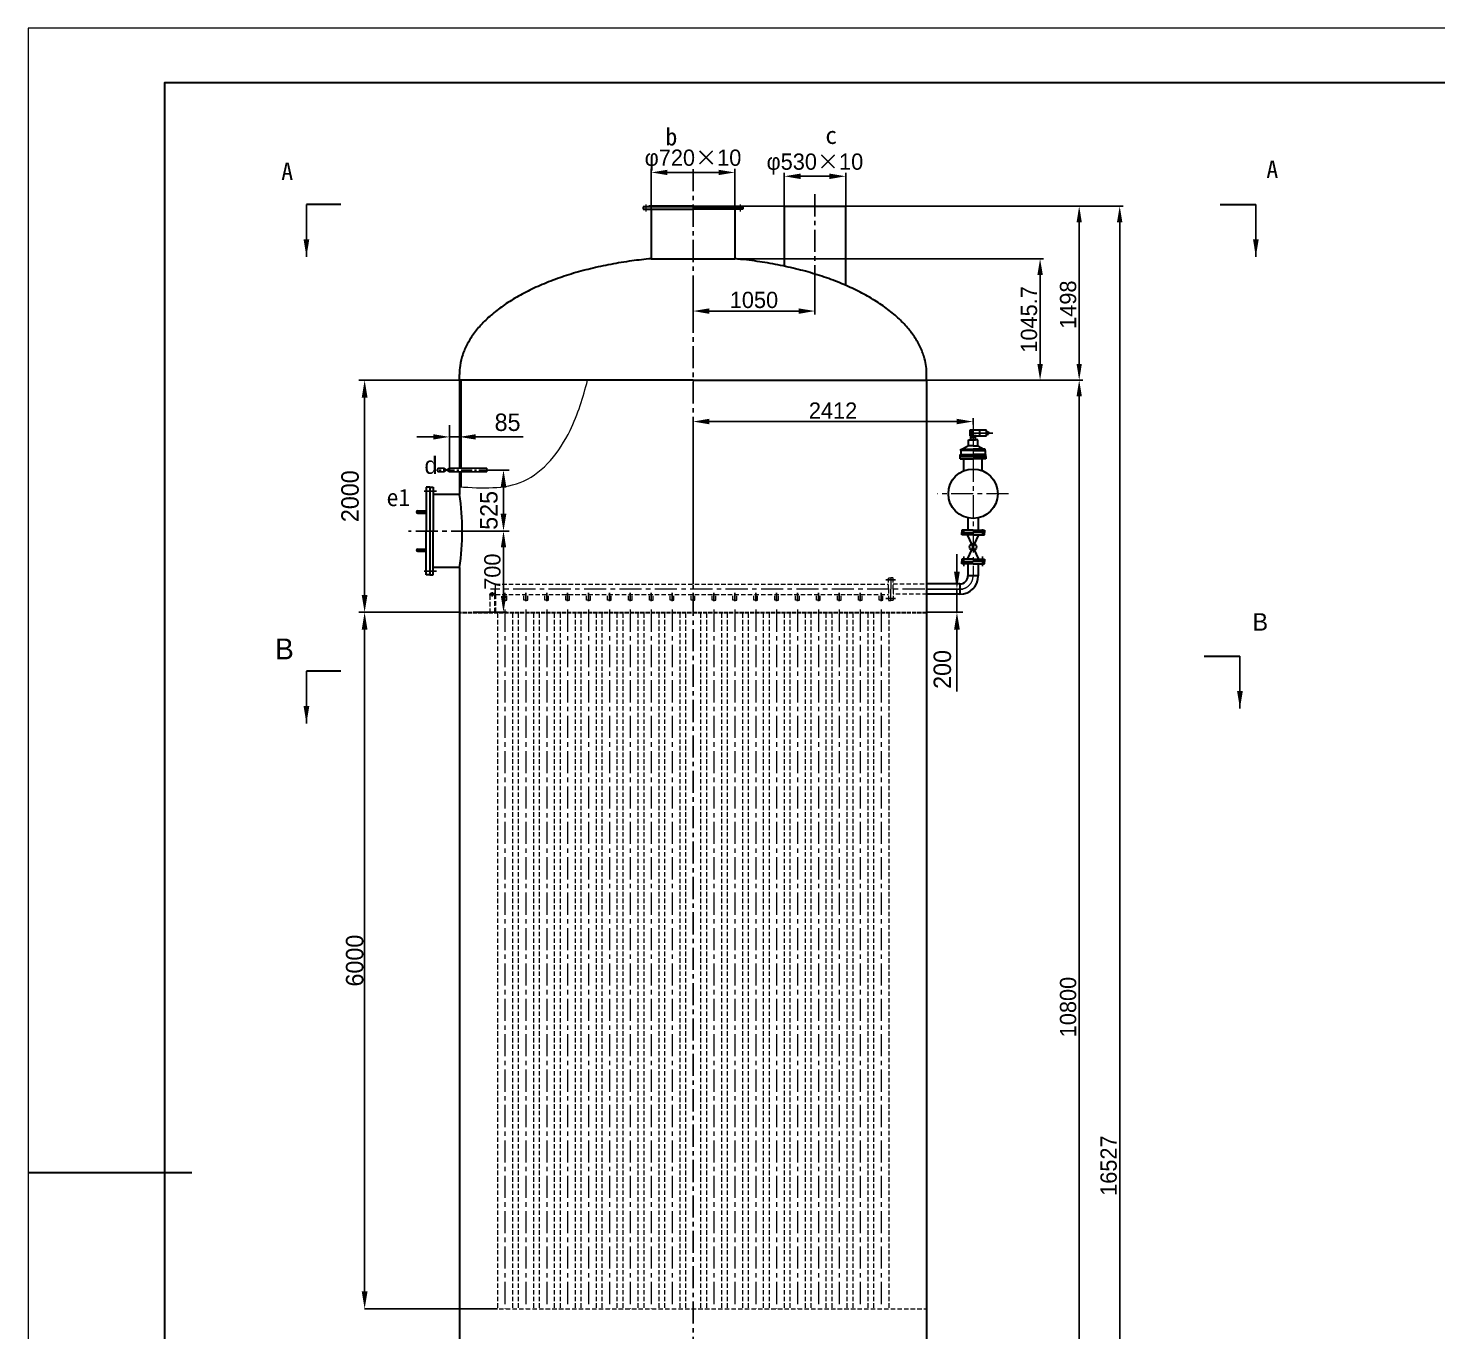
# Model space of a CAD drawing. Header units: millimetres. Extents: x 48549 to 244689, y 99496 to 172785.
# Drawn here: x 216813 to 228952, y 161557 to 172785 of the extents above; entities that cross this region are included whole.
import ezdxf

# ---------------------------------------------------------------- set-up
doc = ezdxf.new("R2010")
doc.units = ezdxf.units.MM
doc.header["$LTSCALE"] = 3
for name, pattern in [('ACAD_ISO02W100', [15, 12, -3]), ('CENTER', [50.8, 31.75, -6.35, 6.35, -6.35]), ('CENTERX2', [101.6, 63.5, -12.7, 12.7, -12.7]), ('DASHED', [19.05, 12.7, -6.35])]:
    doc.linetypes.add(name, pattern=pattern)
doc.layers.add('3中心线层', color=1, linetype='CENTER', plot=False)
doc.layers.add('Layer1', color=1, linetype='CENTERX2')
for name, color, linetype, lineweight in [('Layer2', 6, 'Continuous', 9), ('Layer3', 6, 'Continuous', 18), ('Layer4', 4, 'DASHED', 5), ('图层1', 7, 'Continuous', 30), ('图层2', 1, 'CENTERX2', 15), ('图层3', 6, 'Continuous', 9), ('图层4', 4, 'ACAD_ISO02W100', 9), ('图框_内框线', 5, 'Continuous', 30), ('图框_外框线', 7, 'Continuous', 9)]:
    doc.layers.add(name, color=color, linetype=linetype, lineweight=lineweight)
doc.styles.add('仿宋体', font='ttxt1.shx', dxfattribs={"bigfont": 'hzfs.shx'})
doc.dimstyles.new('ISO-25', dxfattribs={"dimtxt": 150, "dimasz": 150, "dimexe": 50, "dimexo": 0, "dimgap": 50, "dimtad": 1, "dimdec": 1, "dimdsep": 46, "dimtxsty": '仿宋体', "dimcen": 2.5, "dimazin": 0, "dimtfac": 1, "dimtdec": 1, "dimtmove": 0, "dimatfit": 3, "dimfxl": 1, "dimarcsym": 0})

# ---------------------------------------------------------------- blocks, each defined once
blk = doc.blocks.new('*D162')
at = {"layer": 'Defpoints', "color": 0, "ltscale": 3}
for p in [(224138, 171252), (222538, 154725), (226213, 154725)]:
    blk.add_point(p, dxfattribs=at)
at = {"layer": '图层3', "color": 0, "lineweight": -2, "ltscale": 3}
for p, q in [((224138, 171252), (226243, 171252)), ((226213, 171112), (226213, 154865)), ((222538, 154725), (226243, 154725))]:
    blk.add_line(p, q, dxfattribs=at)
at = {"layer": '图层3', "color": 0, "ltscale": 3}
for points in [[(226189, 171112), (226236, 171112), (226213, 171252)], [(226189, 154865), (226236, 154865), (226213, 154725)]]:
    blk.add_solid(points, dxfattribs=at)
at = {"layer": '图层3', "color": 0, "ltscale": 3, "insert": (226118, 162988), "char_height": 140, "attachment_point": 5, "rotation": 90, "style": '仿宋体'}
blk.add_mtext('16527', dxfattribs=at)
blk = doc.blocks.new('*D164')
at = {"layer": 'Defpoints', "color": 0, "ltscale": 3}
for p in [(222538, 171252), (225864, 171252), (224552, 169754)]:
    blk.add_point(p, dxfattribs=at)
at = {"layer": '图层3', "color": 0, "lineweight": -2, "ltscale": 3}
for p, q in [((222538, 171252), (225894, 171252)), ((225864, 169894), (225864, 171112)), ((224552, 169754), (225894, 169754))]:
    blk.add_line(p, q, dxfattribs=at)
at = {"layer": '图层3', "color": 0, "ltscale": 3}
for points in [[(225841, 171112), (225887, 171112), (225864, 171252)], [(225841, 169894), (225887, 169894), (225864, 169754)]]:
    blk.add_solid(points, dxfattribs=at)
at = {"layer": '图层3', "color": 0, "ltscale": 3, "insert": (225769, 170404), "char_height": 140, "attachment_point": 5, "rotation": 90, "style": '仿宋体'}
blk.add_mtext('1498', dxfattribs=at)
blk = doc.blocks.new('*D166')
at = {"layer": 'Defpoints', "color": 0, "ltscale": 3}
for p in [(222898, 171543), (222178, 171234), (222898, 171234)]:
    blk.add_point(p, dxfattribs=at)
at = {"layer": '图层3', "color": 0, "lineweight": -2, "ltscale": 3}
for p, q in [((222178, 171234), (222178, 171573)), ((222318, 171543), (222758, 171543)), ((222898, 171234), (222898, 171573))]:
    blk.add_line(p, q, dxfattribs=at)
at = {"layer": '图层3', "color": 0, "ltscale": 3}
for points in [[(222318, 171566), (222318, 171520), (222178, 171543)], [(222758, 171566), (222758, 171520), (222898, 171543)]]:
    blk.add_solid(points, dxfattribs=at)
at = {"layer": '图层3', "color": 0, "ltscale": 3, "insert": (222538, 171649), "char_height": 140, "attachment_point": 5, "style": '仿宋体'}
blk.add_mtext('φ720{\\fSimSun|b0|i0|c134|p2;×}10', dxfattribs=at)
blk = doc.blocks.new('*D168')
at = {"layer": 'Defpoints', "color": 0, "ltscale": 3}
for p in [(223853, 171510), (223324, 171236), (223853, 171236)]:
    blk.add_point(p, dxfattribs=at)
at = {"layer": '图层3', "color": 0, "lineweight": -2, "ltscale": 3}
for p, q in [((223324, 171236), (223324, 171540)), ((223853, 171236), (223853, 171540)), ((223464, 171510), (223713, 171510))]:
    blk.add_line(p, q, dxfattribs=at)
at = {"layer": '图层3', "color": 0, "ltscale": 3}
for points in [[(223464, 171533), (223464, 171486), (223324, 171510)], [(223713, 171533), (223713, 171486), (223853, 171510)]]:
    blk.add_solid(points, dxfattribs=at)
at = {"layer": '图层3', "color": 0, "ltscale": 3, "insert": (223588, 171615), "char_height": 140, "attachment_point": 5, "style": '仿宋体'}
blk.add_mtext('φ530{\\fSimSun|b0|i0|c134|p2;×}10', dxfattribs=at)
blk = doc.blocks.new('*D212')
at = {"layer": 'Defpoints', "color": 0, "ltscale": 3}
for p in [(219710, 167754), (220526, 167754), (220853, 161754)]:
    blk.add_point(p, dxfattribs=at)
at = {"layer": '图层3', "color": 0, "lineweight": -2, "ltscale": 3}
for p, q in [((220526, 167754), (219710, 167754)), ((219710, 161904), (219710, 167604)), ((220853, 161754), (219710, 161754))]:
    blk.add_line(p, q, dxfattribs=at)
at = {"layer": '图层3', "color": 0, "ltscale": 3}
for points in [[(219685, 167604), (219735, 167604), (219710, 167754)], [(219685, 161904), (219735, 161904), (219710, 161754)]]:
    blk.add_solid(points, dxfattribs=at)
at = {"layer": '图层3', "color": 0, "ltscale": 3, "insert": (219625, 164754), "char_height": 150, "attachment_point": 5, "rotation": 90, "style": '仿宋体'}
blk.add_mtext('6000', dxfattribs=at)
blk = doc.blocks.new('*D213')
at = {"layer": 'Defpoints', "color": 0, "ltscale": 3}
for p in [(222538, 170581), (223588, 170581), (222538, 170349)]:
    blk.add_point(p, dxfattribs=at)
at = {"layer": '图层3', "color": 0, "lineweight": -2, "ltscale": 3}
for p, q in [((222538, 170581), (222538, 170319)), ((223588, 170581), (223588, 170319)), ((223448, 170349), (222678, 170349))]:
    blk.add_line(p, q, dxfattribs=at)
at = {"layer": '图层3', "color": 0, "ltscale": 3}
for points in [[(222678, 170372), (222678, 170325), (222538, 170349)], [(223448, 170372), (223448, 170325), (223588, 170349)]]:
    blk.add_solid(points, dxfattribs=at)
at = {"layer": '图层3', "color": 0, "ltscale": 3, "insert": (223063, 170444), "char_height": 140, "attachment_point": 5, "style": '仿宋体'}
blk.add_mtext('1050', dxfattribs=at)
blk = doc.blocks.new('*D107')
at = {"layer": 'Defpoints', "color": 0, "ltscale": 3}
for p in [(220583, 168454), (220645, 167754), (220906, 167754)]:
    blk.add_point(p, dxfattribs=at)
at = {"layer": '图层3', "color": 0, "lineweight": -2, "ltscale": 3}
for p, q in [((220583, 168454), (220936, 168454)), ((220906, 168314), (220906, 167894)), ((220645, 167754), (220936, 167754))]:
    blk.add_line(p, q, dxfattribs=at)
at = {"layer": '图层3', "color": 0, "ltscale": 3}
for points in [[(220883, 168314), (220929, 168314), (220906, 168454)], [(220883, 167894), (220929, 167894), (220906, 167754)]]:
    blk.add_solid(points, dxfattribs=at)
at = {"layer": '图层3', "color": 0, "ltscale": 3, "insert": (220811, 168104), "char_height": 140, "attachment_point": 5, "rotation": 90, "style": '仿宋体'}
blk.add_mtext('700', dxfattribs=at)
blk = doc.blocks.new('*D108')
at = {"layer": 'Defpoints', "color": 0, "ltscale": 3}
for p in [(225864, 169754), (225448, 158954), (225864, 158954)]:
    blk.add_point(p, dxfattribs=at)
at = {"layer": '图层3', "color": 0, "lineweight": -2, "ltscale": 3}
for p, q in [((225864, 169754), (225834, 169754)), ((225864, 169614), (225864, 159094)), ((225448, 158954), (225894, 158954))]:
    blk.add_line(p, q, dxfattribs=at)
at = {"layer": '图层3', "color": 0, "ltscale": 3}
for points in [[(225841, 169614), (225887, 169614), (225864, 169754)], [(225841, 159094), (225887, 159094), (225864, 158954)]]:
    blk.add_solid(points, dxfattribs=at)
at = {"layer": '图层3', "color": 0, "ltscale": 3, "insert": (225769, 164354), "char_height": 140, "attachment_point": 5, "rotation": 90, "style": '仿宋体'}
blk.add_mtext('10800', dxfattribs=at)
blk = doc.blocks.new('*D177')
at = {"layer": 'Defpoints', "color": 0, "ltscale": 3}
for p in [(224950, 169397), (224950, 169373), (222538, 167998)]:
    blk.add_point(p, dxfattribs=at)
at = {"layer": '图层3', "color": 0, "lineweight": -2, "ltscale": 3}
for p, q in [((222538, 167998), (222538, 169427)), ((222678, 169397), (224810, 169397)), ((224950, 169373), (224950, 169427))]:
    blk.add_line(p, q, dxfattribs=at)
at = {"layer": '图层3', "color": 0, "ltscale": 3}
for points in [[(222678, 169421), (222678, 169374), (222538, 169397)], [(224810, 169421), (224810, 169374), (224950, 169397)]]:
    blk.add_solid(points, dxfattribs=at)
at = {"layer": '图层3', "color": 0, "ltscale": 3, "insert": (223744, 169492), "char_height": 140, "attachment_point": 5, "style": '仿宋体'}
blk.add_mtext('2412', dxfattribs=at)
blk = doc.blocks.new('*D179')
at = {"layer": 'Defpoints', "color": 0, "ltscale": 3}
for p in [(222898, 170799), (224552, 169754), (225527, 169754)]:
    blk.add_point(p, dxfattribs=at)
at = {"layer": '图层3', "color": 0, "lineweight": -2, "ltscale": 3}
for p, q in [((222898, 170799), (225557, 170799)), ((225527, 170659), (225527, 169894)), ((224552, 169754), (225557, 169754))]:
    blk.add_line(p, q, dxfattribs=at)
at = {"layer": '图层3', "color": 0, "ltscale": 3}
for points in [[(225504, 170659), (225551, 170659), (225527, 170799)], [(225504, 169894), (225551, 169894), (225527, 169754)]]:
    blk.add_solid(points, dxfattribs=at)
at = {"layer": '图层3', "color": 0, "ltscale": 3, "insert": (225432, 170277), "char_height": 140, "attachment_point": 5, "rotation": 90, "style": '仿宋体'}
blk.add_mtext('1045.7', dxfattribs=at)
blk = doc.blocks.new('*D145')
at = {"layer": 'Defpoints', "color": 0, "ltscale": 3}
for p in [(220441, 169265), (220441, 168995), (220526, 168995)]:
    blk.add_point(p, dxfattribs=at)
at = {"layer": 'Layer3', "color": 0, "lineweight": -2, "ltscale": 3}
for p, q in [((220441, 168997), (220441, 169365)), ((220526, 168997), (220526, 169365)), ((220301, 169265), (220161, 169265)), ((220441, 169265), (220526, 169265)), ((220666, 169265), (221076, 169265))]:
    blk.add_line(p, q, dxfattribs=at)
at = {"layer": 'Layer3', "color": 0, "ltscale": 3}
for points in [[(220301, 169288), (220301, 169242), (220441, 169265)], [(220666, 169288), (220666, 169242), (220526, 169265)]]:
    blk.add_solid(points, dxfattribs=at)
at = {"layer": 'Layer3', "color": 0, "ltscale": 3, "insert": (220941, 169390), "char_height": 150, "attachment_point": 5, "style": '仿宋体'}
blk.add_mtext('85', dxfattribs=at)
blk = doc.blocks.new('*D146')
at = {"layer": 'Defpoints', "color": 0, "ltscale": 3}
for p in [(220761, 168979), (220906, 168979), (220583, 168454)]:
    blk.add_point(p, dxfattribs=at)
at = {"layer": '图层3', "color": 0, "lineweight": -2, "ltscale": 3}
for p, q in [((220761, 168979), (220956, 168979)), ((220906, 168604), (220906, 168829)), ((220583, 168454), (220956, 168454))]:
    blk.add_line(p, q, dxfattribs=at)
at = {"layer": '图层3', "color": 0, "ltscale": 3}
for points in [[(220881, 168829), (220931, 168829), (220906, 168979)], [(220881, 168604), (220931, 168604), (220906, 168454)]]:
    blk.add_solid(points, dxfattribs=at)
at = {"layer": '图层3', "color": 0, "ltscale": 3, "insert": (220781, 168632), "char_height": 150, "attachment_point": 5, "rotation": 90, "style": '仿宋体'}
blk.add_mtext('525', dxfattribs=at)
blk = doc.blocks.new('*D169')
at = {"layer": 'Defpoints', "color": 0, "ltscale": 3}
for p in [(224550, 167954), (224550, 167754), (224811, 167754)]:
    blk.add_point(p, dxfattribs=at)
at = {"layer": '图层3', "color": 0, "lineweight": -2, "ltscale": 3}
for p, q in [((224811, 168104), (224811, 168254)), ((224550, 167954), (224861, 167954)), ((224811, 167954), (224811, 167754)), ((224550, 167754), (224861, 167754)), ((224811, 167604), (224811, 167071))]:
    blk.add_line(p, q, dxfattribs=at)
at = {"layer": '图层3', "color": 0, "ltscale": 3}
for points in [[(224786, 168104), (224836, 168104), (224811, 167954)], [(224786, 167604), (224836, 167604), (224811, 167754)]]:
    blk.add_solid(points, dxfattribs=at)
at = {"layer": '图层3', "color": 0, "ltscale": 3, "insert": (224686, 167262), "char_height": 150, "attachment_point": 5, "rotation": 90, "style": '仿宋体'}
blk.add_mtext('200', dxfattribs=at)
blk = doc.blocks.new('*D170')
at = {"layer": 'Defpoints', "color": 0, "ltscale": 3}
for p in [(219710, 169754), (220524, 169754), (220524, 167754)]:
    blk.add_point(p, dxfattribs=at)
at = {"layer": '图层3', "color": 0, "lineweight": -2, "ltscale": 3}
for p, q in [((220524, 169754), (219660, 169754)), ((219710, 167904), (219710, 169604)), ((220524, 167754), (219660, 167754))]:
    blk.add_line(p, q, dxfattribs=at)
at = {"layer": '图层3', "color": 0, "ltscale": 3}
for points in [[(219685, 169604), (219735, 169604), (219710, 169754)], [(219685, 167904), (219735, 167904), (219710, 167754)]]:
    blk.add_solid(points, dxfattribs=at)
at = {"layer": '图层3', "color": 0, "ltscale": 3, "insert": (219585, 168754), "char_height": 150, "attachment_point": 5, "rotation": 90, "style": '仿宋体'}
blk.add_mtext('2000', dxfattribs=at)

msp = doc.modelspace()

# ---------------------------------------------------------------- linework, layer by layer
for p, q in [((220341.169, 168994.66), (220391.169, 168994.66)), ((220341.169, 168994.66), (220341.169, 168962.66)), ((220391.169, 168962.66), (220391.169, 168994.66)), ((220391.169, 168994.66), (220441.169, 168962.66)), ((220441.169, 168994.66), (220391.169, 168962.66)), ((220761.169, 168994.66), (220441.169, 168994.66)), ((220441.169, 168994.66), (220441.169, 168962.66)), ((220761.169, 168994.66), (220761.169, 168962.66)), ((220391.169, 168962.66), (220341.169, 168962.66)), ((220761.169, 168962.66), (220441.169, 168962.66))]:
    msp.add_line(p, q)
at = {"layer": '3中心线层'}
msp.add_line((220788.872, 168978.66), (220327.606, 168978.66), dxfattribs=at)
at = {"layer": 'Layer1'}
for p, q in [((222538.169, 171570.943), (222538.169, 154659.046)), ((223588.194, 171354.394), (223588.194, 170581.394)), ((225120.566, 169298.439), (224903.885, 169298.438)), ((220223.259, 168798.177), (220330.198, 168798.177)), ((220241.763, 168618.046), (220156.423, 168618.046)), ((220241.763, 168618.046), (220166.763, 168618.046)), ((220645.251, 168453.7), (220088.211, 168453.7)), ((224870.17, 168471.581), (224870.17, 168416.38)), ((225030.17, 168471.581), (225030.17, 168416.38)), ((220241.763, 168289.353), (220156.423, 168289.353)), ((220241.763, 168289.353), (220166.763, 168289.353)), ((224870.17, 168235.025), (224870.17, 168151.499)), ((225030.17, 168235.025), (225030.17, 168151.499)), ((220223.259, 168109.223), (220330.198, 168109.223)), ((224282.291, 168033.075), (224199.925, 168033.075)), ((220809.2, 167926.759), (220809.2, 167889.108)), ((220918.169, 167921.056), (220918.169, 167850.94)), ((221098.169, 167921.056), (221098.169, 167850.94)), ((221278.169, 167921.056), (221278.169, 167850.94)), ((221458.169, 167921.056), (221458.169, 167850.94)), ((221638.169, 167921.056), (221638.169, 167850.94)), ((221818.169, 167921.056), (221818.169, 167850.94)), ((221998.169, 167921.056), (221998.169, 167850.94)), ((222178.169, 167921.056), (222178.169, 167850.94)), ((222358.169, 167921.056), (222358.169, 167850.94)), ((222538.169, 167921.056), (222538.169, 167850.94)), ((222718.169, 167921.056), (222718.169, 167850.94)), ((222898.169, 167921.056), (222898.169, 167850.94)), ((223078.169, 167921.056), (223078.169, 167850.94)), ((223258.169, 167921.056), (223258.169, 167850.94)), ((223438.169, 167921.056), (223438.169, 167850.94)), ((223618.169, 167921.056), (223618.169, 167850.94)), ((223798.169, 167921.056), (223798.169, 167850.94)), ((223978.169, 167921.056), (223978.169, 167850.94)), ((224158.169, 167921.056), (224158.169, 167850.94)), ((224282.291, 167873.075), (224199.925, 167873.075))]:
    msp.add_line(p, q, dxfattribs=at)
at = {"layer": 'Layer2'}
for p in [(224242.169, 168050.575), (224242.169, 168050.575), (224242.169, 167855.575), (224242.169, 167855.575)]:
    msp.add_line(p, (224242.169, 167953.075), dxfattribs=at)
at = {"layer": 'Layer4'}
for p, q in [((224222.169, 167953.075), (224222.169, 168050.575)), ((224222.169, 168050.575), (224242.169, 168050.575)), ((224242.169, 168050.575), (224242.169, 167953.075)), ((224242.169, 168050.575), (224242.169, 167953.075)), ((224262.169, 168050.575), (224242.169, 168050.575)), ((224262.169, 167953.075), (224262.169, 168050.575)), ((220830.232, 167916.511), (220788.169, 167916.511)), ((220788.169, 167916.511), (220788.169, 167908.575)), ((220788.169, 167908.575), (220838.169, 167908.575)), ((220788.169, 167900.638), (220788.169, 167908.575)), ((220830.232, 167900.638), (220788.169, 167900.638)), ((220788.169, 167900.638), (220788.169, 167753.7)), ((220838.169, 167958.575), (220830.232, 167958.575)), ((220830.232, 167958.575), (220830.232, 167916.511)), ((220830.232, 167753.7), (220830.232, 167900.638)), ((220838.169, 167997.575), (224222.169, 167997.575)), ((220838.169, 167908.575), (220838.169, 167997.575)), ((220838.169, 167928.595), (220838.169, 167973.595)), ((220838.169, 167908.575), (224222.169, 167908.575)), ((220838.169, 167908.575), (220838.169, 167753.7)), ((220902.169, 167858.575), (220902.169, 167908.575)), ((220934.169, 167858.575), (220934.169, 167908.575)), ((221082.169, 167858.575), (221082.169, 167908.575)), ((221114.169, 167858.575), (221114.169, 167908.575)), ((221262.169, 167858.575), (221262.169, 167908.575)), ((221294.169, 167858.575), (221294.169, 167908.575)), ((221442.169, 167858.575), (221442.169, 167908.575)), ((221474.169, 167858.575), (221474.169, 167908.575)), ((221622.169, 167858.575), (221622.169, 167908.575)), ((221654.169, 167858.575), (221654.169, 167908.575)), ((221802.169, 167858.575), (221802.169, 167908.575)), ((221834.169, 167858.575), (221834.169, 167908.575)), ((221982.169, 167858.575), (221982.169, 167908.575)), ((222014.169, 167858.575), (222014.169, 167908.575)), ((222162.169, 167858.575), (222162.169, 167908.575)), ((222194.169, 167858.575), (222194.169, 167908.575)), ((222342.169, 167858.575), (222342.169, 167908.575)), ((222374.169, 167858.575), (222374.169, 167908.575)), ((222522.169, 167858.575), (222522.169, 167908.575)), ((222554.169, 167858.575), (222554.169, 167908.575)), ((222702.169, 167858.575), (222702.169, 167908.575)), ((222734.169, 167858.575), (222734.169, 167908.575)), ((222882.169, 167858.575), (222882.169, 167908.575)), ((222914.169, 167858.575), (222914.169, 167908.575)), ((223062.169, 167858.575), (223062.169, 167908.575)), ((223094.169, 167858.575), (223094.169, 167908.575)), ((223242.169, 167858.575), (223242.169, 167908.575)), ((223274.169, 167858.575), (223274.169, 167908.575)), ((223422.169, 167858.575), (223422.169, 167908.575)), ((223454.169, 167858.575), (223454.169, 167908.575)), ((223602.169, 167858.575), (223602.169, 167908.575)), ((223634.169, 167858.575), (223634.169, 167908.575)), ((223782.169, 167858.575), (223782.169, 167908.575)), ((223814.169, 167858.575), (223814.169, 167908.575)), ((223962.169, 167858.575), (223962.169, 167908.575)), ((223994.169, 167858.575), (223994.169, 167908.575)), ((224142.169, 167858.575), (224142.169, 167908.575)), ((224174.169, 167858.575), (224174.169, 167908.575)), ((224222.169, 167953.075), (224222.169, 167855.575)), ((224242.169, 167855.575), (224242.169, 167953.075)), ((224242.169, 167855.575), (224242.169, 167953.075)), ((224262.169, 167998.201), (224552.169, 167998.201)), ((224262.169, 167953.075), (224262.169, 167855.575)), ((224552.169, 167909.2), (224262.169, 167909.2)), ((220918.169, 167858.575), (220902.169, 167858.575)), ((220918.169, 167858.575), (220934.169, 167858.575)), ((221098.169, 167858.575), (221082.169, 167858.575)), ((221098.169, 167858.575), (221114.169, 167858.575)), ((221278.169, 167858.575), (221262.169, 167858.575)), ((221278.169, 167858.575), (221294.169, 167858.575)), ((221458.169, 167858.575), (221442.169, 167858.575)), ((221458.169, 167858.575), (221474.169, 167858.575)), ((221638.169, 167858.575), (221622.169, 167858.575)), ((221638.169, 167858.575), (221654.169, 167858.575)), ((221818.169, 167858.575), (221802.169, 167858.575)), ((221818.169, 167858.575), (221834.169, 167858.575)), ((221998.169, 167858.575), (221982.169, 167858.575)), ((221998.169, 167858.575), (222014.169, 167858.575)), ((222178.169, 167858.575), (222162.169, 167858.575)), ((222178.169, 167858.575), (222194.169, 167858.575)), ((222358.169, 167858.575), (222342.169, 167858.575)), ((222358.169, 167858.575), (222374.169, 167858.575)), ((222538.169, 167858.575), (222522.169, 167858.575)), ((222538.169, 167858.575), (222554.169, 167858.575)), ((222718.169, 167858.575), (222702.169, 167858.575)), ((222718.169, 167858.575), (222734.169, 167858.575)), ((222898.169, 167858.575), (222882.169, 167858.575)), ((222898.169, 167858.575), (222914.169, 167858.575)), ((223078.169, 167858.575), (223062.169, 167858.575)), ((223078.169, 167858.575), (223094.169, 167858.575)), ((223258.169, 167858.575), (223242.169, 167858.575)), ((223258.169, 167858.575), (223274.169, 167858.575)), ((223438.169, 167858.575), (223422.169, 167858.575)), ((223438.169, 167858.575), (223454.169, 167858.575)), ((223618.169, 167858.575), (223602.169, 167858.575)), ((223618.169, 167858.575), (223634.169, 167858.575)), ((223798.169, 167858.575), (223782.169, 167858.575)), ((223798.169, 167858.575), (223814.169, 167858.575)), ((223978.169, 167858.575), (223962.169, 167858.575)), ((223978.169, 167858.575), (223994.169, 167858.575)), ((224158.169, 167858.575), (224142.169, 167858.575)), ((224158.169, 167858.575), (224174.169, 167858.575)), ((224222.169, 167855.575), (224242.169, 167855.575)), ((224262.169, 167855.575), (224242.169, 167855.575)), ((220853.169, 167745.7), (220853.169, 161753.7)), ((220983.169, 167745.7), (220983.169, 161753.7)), ((221033.169, 167745.7), (221033.169, 161753.7)), ((221163.169, 167745.7), (221163.169, 161753.7)), ((221213.169, 167745.7), (221213.169, 161753.7)), ((221343.169, 167745.7), (221343.169, 161753.7)), ((221393.169, 167745.7), (221393.169, 161753.7)), ((221523.169, 167745.7), (221523.169, 161753.7)), ((221573.169, 167745.7), (221573.169, 161753.7)), ((221703.169, 167745.7), (221703.169, 161753.7)), ((221753.169, 167745.7), (221753.169, 161753.7)), ((221883.169, 167745.7), (221883.169, 161753.7)), ((221933.169, 167745.7), (221933.169, 161753.7)), ((222063.169, 167745.7), (222063.169, 161753.7)), ((222113.169, 167745.7), (222113.169, 161753.7)), ((222243.169, 167745.7), (222243.169, 161753.7)), ((222293.169, 167745.7), (222293.169, 161753.7)), ((222423.169, 167745.7), (222423.169, 161753.7)), ((222473.169, 167745.7), (222473.169, 161753.7)), ((222603.169, 167745.7), (222603.169, 161753.7)), ((222653.169, 167745.7), (222653.169, 161753.7)), ((222783.169, 167745.7), (222783.169, 161753.7)), ((222833.169, 167745.7), (222833.169, 161753.7)), ((222963.169, 167745.7), (222963.169, 161753.7)), ((223013.169, 167745.7), (223013.169, 161753.7)), ((223143.169, 167745.7), (223143.169, 161753.7)), ((223193.169, 167745.7), (223193.169, 161753.7)), ((223323.169, 167745.7), (223323.169, 161753.7)), ((223373.169, 167745.7), (223373.169, 161753.7)), ((223503.169, 167745.7), (223503.169, 161753.7)), ((223553.169, 167745.7), (223553.169, 161753.7)), ((223683.169, 167745.7), (223683.169, 161753.7)), ((223733.169, 167745.7), (223733.169, 161753.7)), ((223863.169, 167745.7), (223863.169, 161753.7)), ((223913.169, 167745.7), (223913.169, 161753.7)), ((224043.169, 167745.7), (224043.169, 161753.7)), ((224093.169, 167745.7), (224093.169, 161753.7)), ((224223.169, 167745.7), (224223.169, 161753.7)), ((220526.169, 161753.7), (224550.169, 161753.7))]:
    msp.add_line(p, q, dxfattribs=at)
at = {"layer": '图层1'}
for p, q in [((219504.521, 171267.057), (219208.79, 171267.057)), ((222108.169, 171246.7), (222108.169, 171225.7)), ((222538.169, 171246.7), (222108.169, 171246.7)), ((222108.169, 171225.7), (222538.169, 171225.7)), ((222156.294, 171251.7), (222156.294, 171246.7)), ((222538.169, 171251.7), (222156.294, 171251.7)), ((222178.169, 171225.7), (222178.169, 170799.416)), ((222538.169, 171251.7), (222920.044, 171251.7)), ((222538.169, 171246.7), (222968.169, 171246.7)), ((222968.169, 171225.7), (222538.169, 171225.7)), ((222898.169, 171225.7), (222898.169, 170799.416)), ((222920.044, 171251.7), (222920.044, 171246.7)), ((222968.169, 171246.7), (222968.169, 171225.7)), ((223323.694, 171251.7), (223323.694, 170735.609)), ((223323.694, 171251.7), (223852.694, 171251.7)), ((223852.694, 171251.7), (223852.694, 170570.446)), ((227077.975, 171267.057), (227385.383, 171267.057)), ((222178.169, 170799.416), (222898.169, 170799.416)), ((220526.169, 169753.7), (220526.169, 169803.7)), ((222538.169, 169753.7), (220526.169, 169753.7)), ((220526.169, 169753.7), (220526.169, 168994.66)), ((220538.169, 169753.7), (220538.169, 168994.66)), ((222538.169, 169753.7), (224550.169, 169753.7)), ((224550.169, 169753.7), (224550.169, 169803.7)), ((224550.169, 169753.7), (224550.169, 167096.012)), ((224910.168, 169238.993), (224950.168, 169238.993)), ((224910.168, 169188.993), (224910.168, 169238.993)), ((224923.376, 169323.592), (224923.376, 169273.284)), ((225064.927, 169323.592), (224923.376, 169323.592)), ((224923.376, 169273.284), (224940.168, 169273.284)), ((224924.927, 169273.284), (224924.927, 169323.592)), ((224924.927, 169307.618), (224943.884, 169307.618)), ((224924.927, 169289.258), (224943.884, 169289.258)), ((224930.168, 169261.404), (224950.168, 169261.404)), ((224930.168, 169238.993), (224930.168, 169261.404)), ((224950.168, 169238.993), (224930.168, 169238.993)), ((224940.168, 169273.284), (224950.168, 169273.284)), ((224940.168, 169261.404), (224940.168, 169273.284)), ((224940.168, 169261.404), (224950.168, 169261.404)), ((224940.168, 169261.404), (224940.168, 169261.404)), ((224943.884, 169307.618), (224943.884, 169298.438)), ((224943.884, 169289.258), (224943.884, 169298.438)), ((224950.168, 169273.284), (225064.927, 169273.285)), ((224960.168, 169273.284), (224950.168, 169273.284)), ((224970.168, 169261.404), (224950.168, 169261.404)), ((224960.168, 169261.404), (224950.168, 169261.404)), ((224990.168, 169238.993), (224950.168, 169238.993)), ((224950.168, 169238.993), (224970.168, 169238.993)), ((224960.168, 169261.404), (224960.168, 169273.284)), ((224976.961, 169273.284), (224960.168, 169273.284)), ((224960.168, 169261.404), (224960.168, 169261.404)), ((224970.168, 169238.993), (224970.168, 169261.404)), ((224990.168, 169188.993), (224990.168, 169238.993)), ((225005.691, 169323.592), (225005.691, 169273.284)), ((225064.927, 169273.285), (225064.927, 169323.592)), ((225064.927, 169307.618), (225083.884, 169307.618)), ((225064.927, 169289.259), (225083.884, 169289.259)), ((225083.884, 169307.618), (225083.884, 169298.438)), ((225083.884, 169289.259), (225083.884, 169298.438)), ((224840.169, 169114.401), (224950.169, 169114.401)), ((224840.169, 169075.401), (224840.169, 169114.401)), ((224845.169, 169158.993), (224950.169, 169158.993)), ((224845.169, 169148.993), (224845.169, 169158.993)), ((224950.169, 169148.993), (224845.169, 169148.993)), ((224845.169, 169148.993), (224845.169, 169114.401)), ((224910.168, 169188.993), (224858.207, 169158.993)), ((224950.168, 169188.993), (224910.168, 169188.993)), ((224950.168, 169188.993), (224990.168, 169188.993)), ((225055.169, 169158.994), (224950.169, 169158.993)), ((224950.169, 169148.993), (225055.169, 169148.994)), ((225060.169, 169114.402), (224950.169, 169114.401)), ((224990.168, 169188.993), (225042.13, 169158.993)), ((225055.169, 169148.994), (225055.169, 169158.994)), ((225055.169, 169148.994), (225055.169, 169114.402)), ((225060.169, 169095.402), (225060.169, 169114.402)), ((224840.169, 169095.401), (224950.169, 169095.401)), ((224840.169, 169075.401), (224950.169, 169075.401)), ((224845.169, 169095.401), (225055.169, 169095.402)), ((224870.669, 168973.009), (224870.669, 169075.401)), ((225060.169, 169095.402), (224950.169, 169095.401)), ((225060.169, 169075.402), (224950.169, 169075.401)), ((225029.669, 168973.009), (225029.669, 169075.402)), ((225060.169, 169095.402), (225060.169, 169075.402)), ((220526.169, 168962.66), (220526.169, 168769.325)), ((220538.169, 168962.66), (220538.169, 168834.37)), ((220271.169, 168831.2), (220241.169, 168831.2)), ((220241.169, 168831.2), (220241.169, 168453.7)), ((220271.169, 168831.2), (220301.169, 168831.2)), ((220271.169, 168831.2), (220271.169, 168453.7)), ((220271.169, 168831.2), (220271.169, 168453.7)), ((220301.169, 168831.2), (220301.169, 168453.7)), ((220526.169, 168768.7), (220301.169, 168768.7)), ((220166.763, 168628.046), (220241.169, 168628.046)), ((220166.763, 168608.046), (220241.169, 168608.046)), ((224905.67, 168567.102), (224905.67, 168462.401)), ((224994.67, 168567.102), (224994.67, 168462.402)), ((220241.169, 168076.2), (220241.169, 168453.7)), ((220271.169, 168453.7), (220271.169, 168076.2)), ((220271.169, 168453.7), (220271.169, 168076.2)), ((220301.169, 168076.2), (220301.169, 168453.7)), ((224950.17, 168462.401), (224852.67, 168462.401)), ((224852.67, 168462.401), (224852.67, 168442.401)), ((224852.67, 168442.401), (224950.17, 168442.401)), ((224852.67, 168442.401), (224950.17, 168442.401)), ((224852.67, 168422.401), (224852.67, 168442.401)), ((224950.17, 168422.401), (224852.67, 168422.401)), ((224901.42, 168212.401), (224998.92, 168422.402)), ((224998.92, 168212.402), (224901.42, 168422.401)), ((224950.17, 168462.401), (225047.67, 168462.402)), ((225047.67, 168442.402), (224950.17, 168442.401)), ((225047.67, 168442.402), (224950.17, 168442.401)), ((224950.17, 168422.401), (225047.67, 168422.402)), ((225047.67, 168462.402), (225047.67, 168442.402)), ((225047.67, 168422.402), (225047.67, 168442.402)), ((220166.763, 168299.353), (220241.169, 168299.353)), ((220166.763, 168279.353), (220241.169, 168279.353)), ((220526.169, 168138.7), (220301.169, 168138.7)), ((220526.169, 168138.7), (220526.169, 160745.608)), ((224950.17, 168212.401), (224852.67, 168212.401)), ((224852.67, 168212.401), (224852.67, 168192.401)), ((224852.67, 168172.401), (224852.67, 168192.401)), ((224852.67, 168192.401), (224950.17, 168192.401)), ((224852.67, 168192.401), (224950.17, 168192.401)), ((224852.67, 168192.401), (224950.17, 168192.401)), ((224852.67, 168192.401), (224950.17, 168192.401)), ((224852.67, 168192.401), (224950.17, 168192.401)), ((224950.17, 168172.401), (224852.67, 168172.401)), ((224905.67, 168172.401), (224905.67, 168067.701)), ((224950.17, 168212.401), (225047.67, 168212.402)), ((225047.67, 168192.402), (224950.17, 168192.401)), ((225047.67, 168192.402), (224950.17, 168192.401)), ((225047.67, 168192.402), (224950.17, 168192.401)), ((225047.67, 168192.402), (224950.17, 168192.401)), ((225047.67, 168192.402), (224950.17, 168192.401)), ((224950.17, 168172.401), (225047.67, 168172.402)), ((224994.67, 168172.402), (224994.67, 168067.701)), ((225047.67, 168212.402), (225047.67, 168192.402)), ((225047.67, 168172.402), (225047.67, 168192.402)), ((220271.169, 168076.2), (220241.169, 168076.2)), ((220271.169, 168076.2), (220301.169, 168076.2)), ((224994.67, 168067.701), (224905.67, 168067.701)), ((224836.171, 167998.201), (224550.169, 167998.201)), ((224836.171, 167909.201), (224550.169, 167909.201)), ((224836.171, 167998.201), (224836.171, 167909.201)), ((224550.169, 167296.012), (224550.169, 160069.012)), ((226940.962, 167376.406), (227248.37, 167376.406)), ((219504.521, 167246.553), (219208.79, 167246.553))]:
    msp.add_line(p, q, dxfattribs=at)
for centre, radius in [((224950.169, 168775.401), 213), ((224950.17, 168317.401), 30)]:
    msp.add_circle(centre, radius, dxfattribs=at)
for centre, radius, start, end in [((218550.231, 168454.012), 2000.938, 350.9334033, 9.0665967), ((220166.763, 168618.046), 10, 90, 270), ((220166.763, 168289.353), 10, 90, 270), ((224836.17, 168067.701), 69.5, 270.0000999, 0.0000999), ((224836.17, 168067.701), 158.5, 270.0000999, 0.0000999)]:
    msp.add_arc(centre, radius, start, end, dxfattribs=at)
for points, knots in [([(222178.169, 170799.416), (222121.944, 170794.288), (222066.155, 170787.958), (221949.922, 170772.13), (221889.623, 170762.365), (221771.124, 170740.027), (221712.924, 170727.453), (221599.142, 170699.605), (221543.559, 170684.332), (221435.503, 170651.218), (221383.03, 170633.378), (221281.658, 170595.284), (221232.759, 170575.03), (221138.968, 170532.283), (221094.076, 170509.789), (221008.696, 170462.753), (220968.209, 170438.21), (220891.999, 170387.279), (220856.276, 170360.892), (220789.915, 170306.491), (220759.276, 170278.477), (220703.367, 170221.052), (220678.096, 170191.64), (220633.167, 170131.663), (220613.508, 170101.096), (220580.011, 170039.069), (220566.174, 170007.609), (220544.487, 169944.086), (220536.638, 169912.024), (220528.06, 169854.506), (220526.169, 169829.103), (220526.169, 169803.7)], [1.751228775, 1.751228775, 1.751228775, 1.751228775, 1.836691251, 1.836691251, 1.931343443, 1.931343443, 2.025995635, 2.025995635, 2.120647827, 2.120647827, 2.215300019, 2.215300019, 2.309952211, 2.309952211, 2.404604403, 2.404604403, 2.499256596, 2.499256596, 2.593908788, 2.593908788, 2.68856098, 2.68856098, 2.783213172, 2.783213172, 2.877865364, 2.877865364, 2.972517556, 2.972517556, 3.067169749, 3.067169749, 3.141592628, 3.141592628, 3.141592628, 3.141592628]), ([(224550.169, 169803.7), (224550.169, 169826.39), (224548.659, 169849.08), (224542.633, 169894.34), (224538.116, 169916.91), (224523.56, 169971.328), (224511.991, 170003.055), (224482.962, 170065.721), (224465.502, 170096.661), (224424.887, 170157.482), (224401.73, 170187.364), (224349.953, 170245.82), (224321.332, 170274.395), (224258.893, 170330.004), (224225.075, 170357.039), (224152.547, 170409.345), (224113.838, 170434.617), (224031.873, 170483.188), (223988.617, 170506.487), (223897.942, 170550.916), (223850.523, 170572.046), (223751.942, 170611.956), (223700.78, 170630.737), (223595.164, 170665.788), (223540.712, 170682.057), (223428.998, 170711.946), (223371.738, 170725.564), (223254.917, 170750.031), (223195.357, 170760.879), (223074.465, 170779.711), (223013.134, 170787.694), (222933.563, 170796.065), (222915.887, 170797.8), (222898.167, 170799.416)], [6.283185307, 6.283185307, 6.283185307, 6.283185307, 6.349661203, 6.349661203, 6.416137099, 6.416137099, 6.510789291, 6.510789291, 6.605441483, 6.605441483, 6.700093675, 6.700093675, 6.794745867, 6.794745867, 6.88939806, 6.88939806, 6.984050252, 6.984050252, 7.078702444, 7.078702444, 7.173354636, 7.173354636, 7.268006828, 7.268006828, 7.36265902, 7.36265902, 7.457311213, 7.457311213, 7.551963405, 7.551963405, 7.646615597, 7.646615597, 7.673549793, 7.673549793, 7.673549793, 7.673549793])]:
    msp.add_open_spline(points, degree=3, knots=knots, dxfattribs=at)
at = {"layer": '图层2'}
for p, q in [((222133.169, 171265.533), (222133.169, 171205.751)), ((222943.169, 171265.533), (222943.169, 171205.751)), ((224950.168, 169373.261), (224950.17, 168067.701)), ((225256.092, 168775.402), (224644.246, 168775.401)), ((224838.171, 167953.7), (220795.444, 167953.7)), ((220918.169, 167777.759), (220918.169, 161753.7)), ((221098.169, 167777.759), (221098.169, 161753.7)), ((221278.169, 167777.759), (221278.169, 161753.7)), ((221458.169, 167777.759), (221458.169, 161753.7)), ((221638.169, 167777.759), (221638.169, 161753.7)), ((221818.169, 167777.759), (221818.169, 161753.7)), ((221998.169, 167777.759), (221998.169, 161753.7)), ((222178.169, 167777.759), (222178.169, 161753.7)), ((222358.169, 167777.759), (222358.169, 161753.7)), ((222718.169, 167777.759), (222718.169, 161753.7)), ((222898.169, 167777.759), (222898.169, 161753.7)), ((223078.169, 167777.759), (223078.169, 161753.7)), ((223258.169, 167777.759), (223258.169, 161753.7)), ((223438.169, 167777.759), (223438.169, 161753.7)), ((223618.169, 167777.759), (223618.169, 161753.7)), ((223798.169, 167777.759), (223798.169, 161753.7)), ((223978.169, 167777.759), (223978.169, 161753.7)), ((224158.169, 167777.759), (224158.169, 161753.7))]:
    msp.add_line(p, q, dxfattribs=at)
msp.add_arc((224836.17, 168067.701), 114, 270.0000999, 0.0000999, dxfattribs=at)
at = {"layer": '图层3', "ltscale": 3}
msp.add_spline([(220526.169, 168835.111), (221079.594, 168884.444), (221479.297, 169319.614), (221630.708, 169753.7)], degree=3, dxfattribs=at)
at = {"layer": '图层4'}
for p, q in [((224550.169, 167753.7), (220524.169, 167753.7)), ((224550.169, 167745.7), (220526.169, 167745.7))]:
    msp.add_line(p, q, dxfattribs=at)
at = {"layer": '图框_内框线'}
msp.add_lwpolyline([(217985.775, 153544.155), (244219.645, 153544.155), (244219.645, 172316.155), (217985.775, 172316.155)], close=True, dxfattribs=at)
msp.add_lwpolyline([(216812.525, 162930.155), (218220.425, 162930.155)], dxfattribs=at)
at = {"layer": '图框_外框线'}
msp.add_lwpolyline([(216812.525, 153074.855), (244688.945, 153074.855), (244688.945, 172785.455), (216812.525, 172785.455)], close=True, dxfattribs=at)

# ---------------------------------------------------------------- texts
at = {"layer": 'Layer3', "width": 1925.63, "attachment_point": 1, "style": '仿宋体'}
for s, insert, char_height in [('{\\f仿宋_GB2312|b0|i0|c134|p49;b}', (222301.013, 171925.306), 150), ('{\\f仿宋_GB2312|b0|i0|c134|p49;c}', (223677.284, 171938.355), 150), ('{\\f仿宋_GB2312|b0|i0|c134|p49;A}', (218992.238, 171627.996), 150), ('{\\f仿宋_GB2312|b0|i0|c134|p49;A}', (227476.154, 171645.643), 150), ('d', (220225.486, 169096.447), 150), ('{\\f仿宋_GB2312|b0|i0|c134|p49;e1}', (219898.786, 168818.801), 150), ('B', (227356.764, 167746.521), 150), ('B', (218939.161, 167528.43), 180)]:
    msp.add_mtext(s, dxfattribs=dict(at, insert=insert, char_height=char_height))

# ---------------------------------------------------------------- dimensions: what is measured, and where the dimension line sits
at = {"layer": 'Layer3'}
dim = msp.add_linear_dim(base=(220441.169, 169264.857), p1=(220526.169, 168994.66), p2=(220441.169, 168994.66), angle=180, dimstyle='ISO-25', override={"dimasz": 140, "dimexe": 100, "dimexo": 2}, dxfattribs=at)
dim.commit()
dim.dimension.update_dxf_attribs({"geometry": '*D145', "text_midpoint": (220941.304, 169264.857), "dimtype": 160})
at = {"layer": '图层3'}
for base, p1, p2, text, picture, middle in [((222898.169, 171543.061), (222178.169, 171233.7), (222898.169, 171233.7), 'φ720{\\fSimSun|b0|i0|c134|p2;×}10', '*D166', (222538.169, 171543.061)), ((223852.694, 171509.703), (223323.694, 171235.7), (223852.694, 171235.7), 'φ530{\\fSimSun|b0|i0|c134|p2;×}10', '*D168', (223588.194, 171509.703))]:
    dim = msp.add_linear_dim(base=base, p1=p1, p2=p2, text=text, dimstyle='ISO-25', override={"dimtxt": 140, "dimasz": 140, "dimexe": 30, "dimgap": 25}, dxfattribs=at)
    dim.commit()
    dim.dimension.update_dxf_attribs({"geometry": picture, "text_midpoint": middle, "dimtype": 160})
for base, p1, p2, override, picture, middle in [((226212.821, 154724.7), (224137.986, 171251.7), (222538.169, 154724.7), {"dimtxt": 140, "dimasz": 140, "dimexe": 30, "dimgap": 25}, '*D162', (226117.821, 162988.2)), ((225527.357, 169753.7), (222898.167, 170799.416), (224552.169, 169753.7), {"dimtxt": 140, "dimasz": 140, "dimexe": 30, "dimgap": 25}, '*D179', (225432.357, 170276.558)), ((225864.009, 158953.7), (225864.009, 169753.7), (225448.084, 158953.7), {"dimtxt": 140, "dimasz": 140, "dimexe": 30, "dimgap": 25}, '*D108', (225769.009, 164353.7)), ((220906.135, 167753.7), (220583.373, 168453.7), (220645.251, 167753.7), {"dimtxt": 140, "dimasz": 140, "dimexe": 30, "dimgap": 25}, '*D107', (220811.135, 168103.7)), ((219710.337, 167753.7), (220853.169, 161753.7), (220526.169, 167753.7), {"dimtxt": 150, "dimasz": 150, "dimexe": 0.5, "dimgap": 10}, '*D212', (219625.337, 164753.7))]:
    dim = msp.add_linear_dim(base=base, p1=p1, p2=p2, angle=90, dimstyle='ISO-25', override=override, dxfattribs=at)
    dim.commit()
    dim.dimension.update_dxf_attribs({"geometry": picture, "text_midpoint": middle})
dim = msp.add_linear_dim(base=(225864.009, 171251.7), p1=(224552.169, 169753.7), p2=(222538.169, 171251.7), angle=90, dimstyle='ISO-25', override={"dimtxt": 140, "dimasz": 140, "dimexe": 30, "dimgap": 25}, dxfattribs=at)
dim.commit()
dim.dimension.update_dxf_attribs({"geometry": '*D164', "text_midpoint": (225864.009, 170403.7), "dimtype": 160})
for base, p1, p2, picture, middle in [((222538.169, 170348.521), (223588.194, 170581.394), (222538.169, 170581.394), '*D213', (223063.181, 170443.521)), ((224950.168, 169397.314), (222538.169, 167997.575), (224950.168, 169373.261), '*D177', (223744.168, 169492.314))]:
    dim = msp.add_linear_dim(base=base, p1=p1, p2=p2, dimstyle='ISO-25', override={"dimtxt": 140, "dimasz": 140, "dimexe": 30, "dimgap": 25}, dxfattribs=at)
    dim.commit()
    dim.dimension.update_dxf_attribs({"geometry": picture, "text_midpoint": middle})
at = {"layer": '图层3', "ltscale": 3}
for base, p1, p2, picture, middle in [((219710.337, 169753.7), (220524.169, 167753.7), (220524.169, 169753.7), '*D170', (219585.337, 168753.7)), ((224810.872, 167753.7), (224550.169, 167953.7), (224550.169, 167753.7), '*D169', (224685.872, 167262.213))]:
    dim = msp.add_linear_dim(base=base, p1=p1, p2=p2, angle=90, dimstyle='ISO-25', dxfattribs=at)
    dim.commit()
    dim.dimension.update_dxf_attribs({"geometry": picture, "text_midpoint": middle})
dim = msp.add_linear_dim(base=(220906.135, 168978.66), p1=(220583.373, 168453.7), p2=(220761.169, 168978.66), angle=90, dimstyle='ISO-25', dxfattribs=at)
dim.commit()
dim.dimension.update_dxf_attribs({"geometry": '*D146', "text_midpoint": (220906.135, 168631.802), "dimtype": 160})

# ---------------------------------------------------------------- leaders
at = {"layer": '图层3'}
for points in [[(219208.79, 170816.761), (219208.79, 171267.057)], [(227385.383, 170816.761), (227385.383, 171267.057)], [(227248.37, 166926.109), (227248.37, 167376.406)], [(219208.79, 166796.256), (219208.79, 167246.553)]]:
    msp.add_leader(points, dimstyle='ISO-25', override={"dimgap": 25, "dimtad": 0}, dxfattribs=at)

doc.saveas('drawing.dxf')
